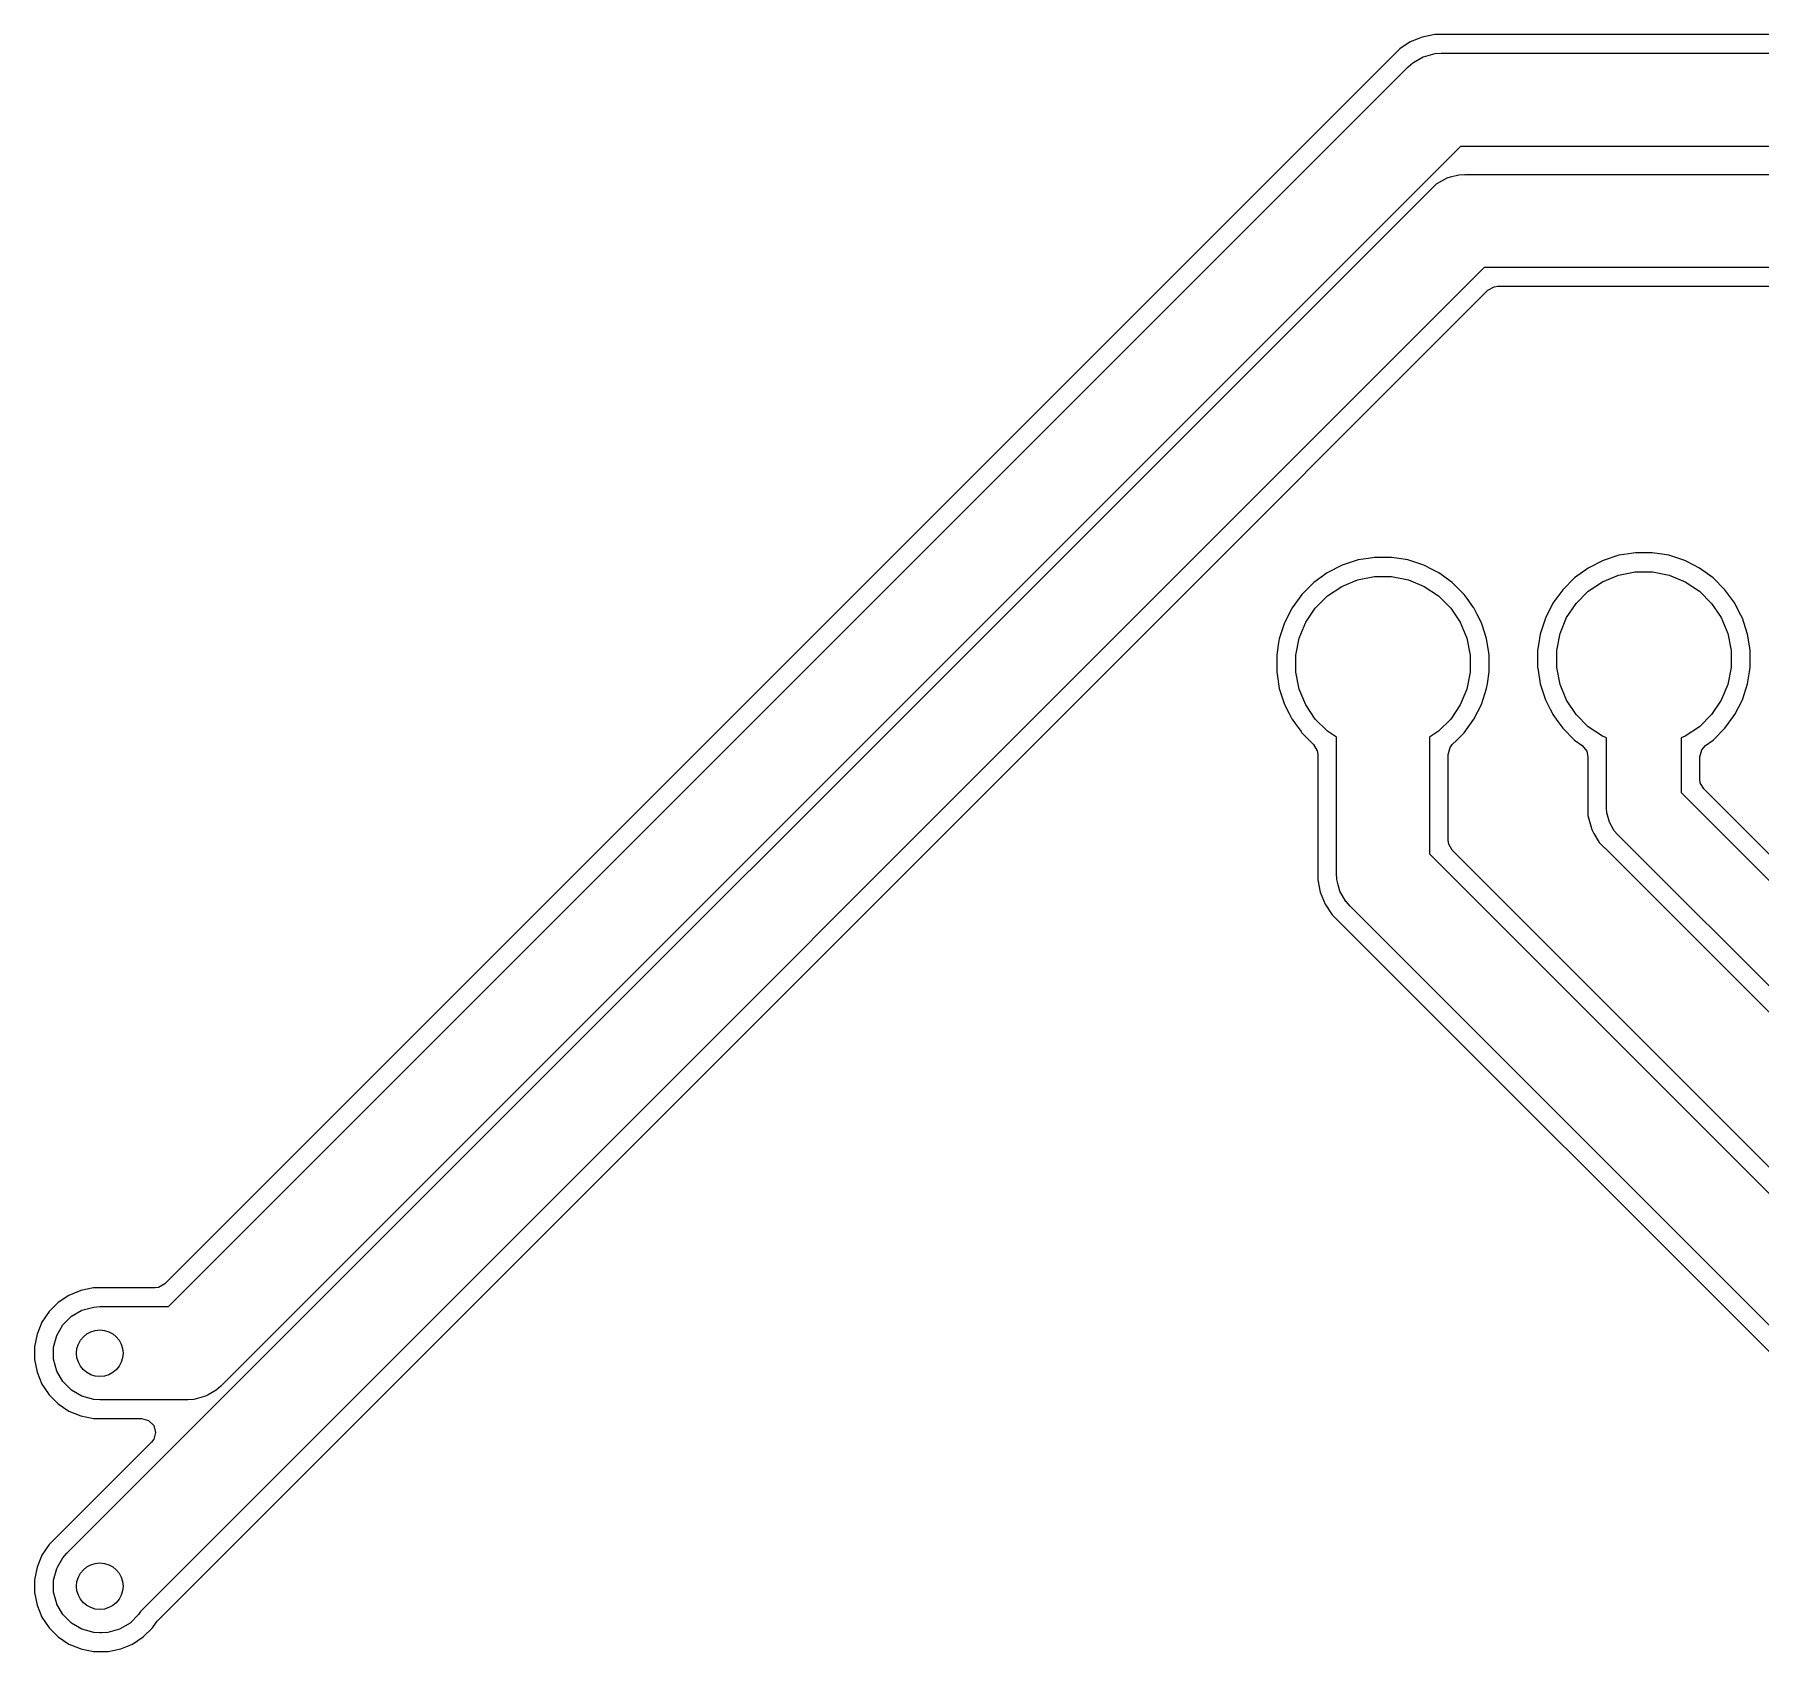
# Model space of a CAD drawing. Header units: inches. Extents: x 2.12 to 6.02, y -5.78 to -1.88.
# Drawn here: x 2.796 to 3.526, y -4.132 to -3.449 of the extents above; entities that cross this region are included whole.
import ezdxf

# ---------------------------------------------------------------- set-up
doc = ezdxf.new("R2010")
doc.units = ezdxf.units.IN
doc.header["$MEASUREMENT"] = 0
doc.layers.add('F.Cu', color=13, linetype='CONTINUOUS', true_color=0xc83434)

msp = doc.modelspace()

# ---------------------------------------------------------------- linework, layer by layer
at = {"layer": 'F.Cu', "linetype": 'CONTINUOUS'}
for p, q in [((3.38801, -3.4488), (3.38405, -3.44959)), ((3.67201, -3.4488), (3.38801, -3.4488)), ((3.37314, -3.45496), (2.85149, -3.97661)), ((3.37329, -3.45486), (3.37314, -3.45496)), ((3.37314, -3.45496), (3.37314, -3.45496)), ((3.37766, -3.45194), (3.37329, -3.45486)), ((3.37329, -3.45486), (3.37329, -3.45486)), ((3.3806, -3.45072), (3.37766, -3.45194)), ((3.37766, -3.45194), (3.37766, -3.45194)), ((3.38268, -3.44986), (3.3806, -3.45072)), ((3.38405, -3.44959), (3.38268, -3.44986)), ((3.38268, -3.44986), (3.38268, -3.44986)), ((3.38405, -3.44959), (3.38405, -3.44959)), ((2.85304, -3.98622), (3.3768, -3.46246)), ((3.3768, -3.46246), (3.37874, -3.46076)), ((3.37874, -3.46076), (3.38319, -3.45819)), ((3.37874, -3.46076), (3.37874, -3.46076)), ((3.38319, -3.45819), (3.3832, -3.45819)), ((3.3832, -3.45819), (3.38815, -3.45686)), ((3.38815, -3.45686), (3.39072, -3.45669)), ((3.38815, -3.45686), (3.38815, -3.45686)), ((3.39072, -3.45669), (3.66929, -3.45669)), ((3.39888, -3.49606), (2.87511, -4.01982)), ((3.6652, -3.49606), (3.39888, -3.49606)), ((2.8101, -4.09041), (3.38687, -3.51364)), ((3.38687, -3.51364), (3.3888, -3.51194)), ((3.3888, -3.51194), (3.39325, -3.50937)), ((3.3888, -3.51194), (3.3888, -3.51194)), ((3.39325, -3.50937), (3.39472, -3.50898)), ((3.39472, -3.50898), (3.39822, -3.50804)), ((3.39822, -3.50804), (3.40079, -3.50787)), ((3.39822, -3.50804), (3.39822, -3.50804)), ((3.40079, -3.50787), (3.66627, -3.50787)), ((3.40894, -3.54724), (2.84117, -4.11501)), ((3.66929, -3.54724), (3.40894, -3.54724)), ((3.25632, -3.71103), (3.41049, -3.55686)), ((3.41049, -3.55686), (3.41312, -3.55534)), ((3.41312, -3.55534), (3.41464, -3.55514)), ((3.41464, -3.55514), (3.67201, -3.55514)), ((3.47284, -3.6677), (3.47005, -3.66814)), ((3.47991, -3.6677), (3.47284, -3.6677)), ((3.48301, -3.66819), (3.47991, -3.6677)), ((3.34891, -3.67295), (3.34261, -3.67616)), ((3.35563, -3.67077), (3.34891, -3.67295)), ((3.35982, -3.67011), (3.35563, -3.67077)), ((3.35563, -3.67077), (3.35563, -3.67077)), ((3.36261, -3.66967), (3.35982, -3.67011)), ((3.36968, -3.66967), (3.36261, -3.66967)), ((3.37278, -3.67016), (3.36968, -3.66967)), ((3.37666, -3.67077), (3.37278, -3.67016)), ((3.38338, -3.67295), (3.37666, -3.67077)), ((3.37666, -3.67077), (3.37666, -3.67077)), ((3.38746, -3.67504), (3.38338, -3.67295)), ((3.38968, -3.67616), (3.38746, -3.67504)), ((3.45284, -3.6742), (3.44713, -3.67835)), ((3.45914, -3.67099), (3.45284, -3.6742)), ((3.45284, -3.6742), (3.45284, -3.6742)), ((3.46586, -3.6688), (3.45914, -3.67099)), ((3.47005, -3.66814), (3.46586, -3.6688)), ((3.46586, -3.6688), (3.46586, -3.6688)), ((3.48689, -3.6688), (3.48301, -3.66819)), ((3.49361, -3.67099), (3.48689, -3.6688)), ((3.48689, -3.6688), (3.48689, -3.6688)), ((3.49748, -3.67295), (3.49361, -3.67099)), ((3.49991, -3.6742), (3.49748, -3.67295)), ((3.50563, -3.67835), (3.49991, -3.6742)), ((3.33689, -3.68032), (3.33189, -3.68532)), ((3.34261, -3.67616), (3.33689, -3.68032)), ((3.33689, -3.68032), (3.33689, -3.68032)), ((3.34261, -3.67616), (3.34261, -3.67616)), ((3.34266, -3.68596), (3.3487, -3.68193)), ((3.3487, -3.68193), (3.3554, -3.67915)), ((3.3554, -3.67915), (3.36251, -3.67774)), ((3.36251, -3.67774), (3.36977, -3.67774)), ((3.36977, -3.67774), (3.37688, -3.67915)), ((3.37688, -3.67915), (3.38359, -3.68193)), ((3.38359, -3.68193), (3.38962, -3.68596)), ((3.39539, -3.68032), (3.38968, -3.67616)), ((3.40039, -3.68532), (3.39539, -3.68032)), ((3.44713, -3.67835), (3.44213, -3.68335)), ((3.44713, -3.67835), (3.44713, -3.67835)), ((3.4529, -3.68399), (3.45893, -3.67996)), ((3.45893, -3.67996), (3.46564, -3.67718)), ((3.46564, -3.67718), (3.47275, -3.67577)), ((3.47275, -3.67577), (3.48001, -3.67577)), ((3.48001, -3.67577), (3.48712, -3.67718)), ((3.48712, -3.67718), (3.49382, -3.67996)), ((3.49382, -3.67996), (3.49986, -3.68399)), ((3.51063, -3.68335), (3.50563, -3.67835)), ((3.33189, -3.68532), (3.32774, -3.69103)), ((3.33189, -3.68532), (3.33189, -3.68532)), ((3.33753, -3.69109), (3.34266, -3.68596)), ((3.38962, -3.68596), (3.39475, -3.69109)), ((3.40168, -3.6871), (3.40039, -3.68532)), ((3.40438, -3.6908), (3.40168, -3.6871)), ((3.43797, -3.68906), (3.43477, -3.69536)), ((3.44213, -3.68335), (3.43797, -3.68906)), ((3.43797, -3.68906), (3.43797, -3.68906)), ((3.44213, -3.68335), (3.44213, -3.68335)), ((3.44374, -3.69515), (3.44777, -3.68912)), ((3.44777, -3.68912), (3.4529, -3.68399)), ((3.49986, -3.68399), (3.50499, -3.68912)), ((3.50499, -3.68912), (3.50902, -3.69515)), ((3.51478, -3.68906), (3.51063, -3.68335)), ((3.51668, -3.6928), (3.51478, -3.68906)), ((3.32774, -3.69103), (3.32453, -3.69733)), ((3.32774, -3.69103), (3.32774, -3.69103)), ((3.3335, -3.69712), (3.33753, -3.69109)), ((3.39475, -3.69109), (3.39878, -3.69712)), ((3.40454, -3.69103), (3.40438, -3.6908)), ((3.40599, -3.69386), (3.40454, -3.69103)), ((3.40775, -3.69733), (3.40599, -3.69386)), ((3.43477, -3.69536), (3.43258, -3.70208)), ((3.44096, -3.70186), (3.44374, -3.69515)), ((3.50902, -3.69515), (3.51179, -3.70186)), ((3.51799, -3.69536), (3.51668, -3.6928)), ((3.52004, -3.70167), (3.51799, -3.69536)), ((3.32235, -3.70405), (3.32193, -3.70665)), ((3.32453, -3.69733), (3.32235, -3.70405)), ((3.32235, -3.70405), (3.32235, -3.70405)), ((3.32931, -3.71094), (3.33073, -3.70382)), ((3.33073, -3.70382), (3.3335, -3.69712)), ((3.39878, -3.69712), (3.40156, -3.70382)), ((3.40156, -3.70382), (3.40297, -3.71094)), ((3.40916, -3.70167), (3.40775, -3.69733)), ((3.40994, -3.70405), (3.40916, -3.70167)), ((3.41073, -3.70906), (3.40994, -3.70405)), ((3.43258, -3.70208), (3.43186, -3.70665)), ((3.43258, -3.70208), (3.43258, -3.70208)), ((3.43955, -3.70897), (3.44096, -3.70186)), ((3.51179, -3.70186), (3.51321, -3.70897)), ((3.52017, -3.70208), (3.52004, -3.70167)), ((3.52097, -3.7071), (3.52017, -3.70208)), ((2.84822, -4.11913), (3.25632, -3.71103)), ((3.32193, -3.70665), (3.32124, -3.71103)), ((3.32124, -3.71103), (3.32124, -3.7181)), ((3.32931, -3.71819), (3.32931, -3.71094)), ((3.40297, -3.71094), (3.40297, -3.71819)), ((3.41104, -3.71103), (3.41073, -3.70906)), ((3.41104, -3.7181), (3.41104, -3.71103)), ((3.43186, -3.70665), (3.43148, -3.70906)), ((3.43148, -3.70906), (3.43148, -3.71613)), ((3.43955, -3.71623), (3.43955, -3.70897)), ((3.51321, -3.70897), (3.51321, -3.71623)), ((3.52128, -3.70906), (3.52097, -3.7071)), ((3.52128, -3.71613), (3.52128, -3.70906)), ((3.32124, -3.7181), (3.32124, -3.71811)), ((3.32124, -3.71811), (3.32235, -3.72508)), ((3.33073, -3.72531), (3.32931, -3.71819)), ((3.40297, -3.71819), (3.40156, -3.72531)), ((3.41025, -3.72311), (3.41104, -3.7181)), ((3.43148, -3.71613), (3.43167, -3.71734)), ((3.43167, -3.71734), (3.43258, -3.72311)), ((3.44096, -3.72334), (3.43955, -3.71623)), ((3.51321, -3.71623), (3.51179, -3.72334)), ((3.52017, -3.72311), (3.52097, -3.71811)), ((3.52097, -3.71811), (3.52128, -3.71613)), ((3.32235, -3.72508), (3.32453, -3.7318)), ((3.3335, -3.73201), (3.33073, -3.72531)), ((3.40156, -3.72531), (3.39878, -3.73201)), ((3.40775, -3.7318), (3.40994, -3.72508)), ((3.40994, -3.72508), (3.41025, -3.72311)), ((3.40994, -3.72508), (3.40994, -3.72508)), ((3.43258, -3.72311), (3.43477, -3.72983)), ((3.44374, -3.73004), (3.44096, -3.72334)), ((3.51179, -3.72334), (3.50902, -3.73004)), ((3.51799, -3.72983), (3.52017, -3.72311)), ((3.52017, -3.72311), (3.52017, -3.72311)), ((3.32453, -3.7318), (3.32649, -3.73565)), ((3.33753, -3.73804), (3.3335, -3.73201)), ((3.39878, -3.73201), (3.39475, -3.73804)), ((3.40454, -3.7381), (3.40775, -3.7318)), ((3.43477, -3.72983), (3.43677, -3.73377)), ((3.44777, -3.73608), (3.44374, -3.73004)), ((3.50902, -3.73004), (3.50499, -3.73608)), ((3.51478, -3.73613), (3.51799, -3.72983)), ((3.32649, -3.73565), (3.32762, -3.73786)), ((3.32762, -3.73786), (3.32774, -3.7381)), ((3.32774, -3.7381), (3.32774, -3.7381)), ((3.32774, -3.7381), (3.32903, -3.73988)), ((3.32903, -3.73988), (3.33151, -3.7433)), ((3.34266, -3.74317), (3.33753, -3.73804)), ((3.39475, -3.73804), (3.38962, -3.74317)), ((3.40039, -3.74382), (3.40454, -3.7381)), ((3.43677, -3.73377), (3.43773, -3.73565)), ((3.43773, -3.73565), (3.43797, -3.73613)), ((3.43797, -3.73613), (3.43797, -3.73613)), ((3.43797, -3.73613), (3.44005, -3.73899)), ((3.44005, -3.73899), (3.44213, -3.74185)), ((3.4529, -3.74121), (3.44777, -3.73608)), ((3.50499, -3.73608), (3.49986, -3.74121)), ((3.51063, -3.74185), (3.51478, -3.73613)), ((3.33151, -3.7433), (3.33189, -3.74382)), ((3.33189, -3.74382), (3.33189, -3.74382)), ((3.33189, -3.74382), (3.33684, -3.74877)), ((3.34646, -3.74571), (3.34266, -3.74317)), ((3.34646, -3.80315), (3.34646, -3.74571)), ((3.38962, -3.74317), (3.38583, -3.74571)), ((3.38583, -3.74571), (3.38583, -3.795)), ((3.39544, -3.74877), (3.39736, -3.74685)), ((3.39736, -3.74685), (3.40039, -3.74382)), ((3.44213, -3.74185), (3.44713, -3.74685)), ((3.44713, -3.74685), (3.45032, -3.74917)), ((3.45893, -3.74524), (3.4529, -3.74121)), ((3.46063, -3.74594), (3.45893, -3.74524)), ((3.46063, -3.77559), (3.46063, -3.74594)), ((3.49382, -3.74524), (3.49213, -3.74594)), ((3.49213, -3.74594), (3.49213, -3.76907)), ((3.49986, -3.74121), (3.49382, -3.74524)), ((3.50244, -3.74917), (3.50563, -3.74685)), ((3.50563, -3.74685), (3.51063, -3.74185)), ((3.33684, -3.74877), (3.33836, -3.7514)), ((3.33836, -3.7514), (3.33856, -3.75292)), ((3.33856, -3.75292), (3.33856, -3.80587)), ((3.39372, -3.75292), (3.39451, -3.74999)), ((3.39372, -3.7893), (3.39372, -3.75292)), ((3.39451, -3.74999), (3.39544, -3.74877)), ((3.45032, -3.74917), (3.45223, -3.75153)), ((3.45223, -3.75153), (3.45274, -3.75391)), ((3.45274, -3.75391), (3.45274, -3.77212)), ((3.50002, -3.75391), (3.50081, -3.75098)), ((3.50002, -3.76337), (3.50002, -3.75391)), ((3.50081, -3.75098), (3.50244, -3.74917)), ((3.49213, -3.76907), (3.71125, -3.98819)), ((3.50022, -3.76489), (3.50002, -3.76337)), ((3.50174, -3.76752), (3.50022, -3.76489)), ((3.7128, -3.97858), (3.50174, -3.76752)), ((3.45274, -3.77212), (3.45274, -3.77212)), ((3.45274, -3.77212), (3.45274, -3.7787)), ((3.46076, -3.77765), (3.46063, -3.77559)), ((3.45274, -3.7787), (3.45435, -3.78472)), ((3.46183, -3.78162), (3.46076, -3.77765)), ((3.46388, -3.78518), (3.46183, -3.78162)), ((3.39392, -3.79081), (3.39372, -3.7893)), ((3.39544, -3.79344), (3.39392, -3.79081)), ((3.45435, -3.78472), (3.45526, -3.78629)), ((3.45526, -3.78629), (3.45526, -3.78629)), ((3.45526, -3.78629), (3.45746, -3.79011)), ((3.45746, -3.79011), (3.4622, -3.79484)), ((3.46524, -3.78673), (3.46388, -3.78518)), ((3.69359, -4.01507), (3.46524, -3.78673)), ((3.38583, -3.795), (3.6617, -4.07087)), ((3.66325, -4.06125), (3.39544, -3.79344)), ((3.4622, -3.79484), (3.4622, -3.79484)), ((3.4622, -3.79484), (3.69021, -4.02286)), ((3.33856, -3.80587), (3.33962, -3.81119)), ((3.34663, -3.80572), (3.34646, -3.80315)), ((3.34726, -3.80809), (3.34663, -3.80572)), ((3.34663, -3.80572), (3.34663, -3.80572)), ((3.33962, -3.81119), (3.33962, -3.81119)), ((3.33962, -3.81119), (3.3417, -3.81621)), ((3.34796, -3.81068), (3.34726, -3.80809)), ((3.35052, -3.81513), (3.34796, -3.81068)), ((3.3417, -3.81621), (3.3417, -3.81621)), ((3.3417, -3.81621), (3.3417, -3.81621)), ((3.3417, -3.81621), (3.34472, -3.82073)), ((3.34472, -3.82073), (3.63596, -4.11197)), ((3.35053, -3.81513), (3.35052, -3.81513)), ((3.35222, -3.81707), (3.35053, -3.81513)), ((3.63962, -4.10447), (3.35222, -3.81707)), ((2.81597, -3.97939), (2.81095, -3.98147)), ((2.8213, -3.97833), (2.81597, -3.97939)), ((2.81597, -3.97939), (2.81597, -3.97939)), ((2.84734, -3.97833), (2.8213, -3.97833)), ((2.84886, -3.97813), (2.84734, -3.97833)), ((2.85149, -3.97661), (2.84886, -3.97813)), ((2.80259, -3.98833), (2.79958, -3.99284)), ((2.80644, -3.98448), (2.80259, -3.98832)), ((2.80259, -3.98832), (2.80259, -3.98833)), ((2.81095, -3.98147), (2.80644, -3.98448)), ((2.80644, -3.98448), (2.80644, -3.98448)), ((2.81095, -3.98147), (2.81095, -3.98147)), ((2.81203, -3.99029), (2.81648, -3.98772)), ((2.81648, -3.98772), (2.82145, -3.98639)), ((2.82145, -3.98639), (2.82402, -3.98622)), ((2.82402, -3.98622), (2.85304, -3.98622)), ((2.79958, -3.99284), (2.7975, -3.99786)), ((2.79958, -3.99284), (2.79958, -3.99284)), ((2.80583, -3.99837), (2.8084, -3.99392)), ((2.8084, -3.99392), (2.81203, -3.99029)), ((2.7975, -3.99786), (2.79644, -4.00319)), ((2.79644, -4.00319), (2.79644, -4.00862)), ((2.7975, -3.99786), (2.7975, -3.99786)), ((2.8045, -4.00334), (2.80583, -3.99837)), ((2.79644, -4.00862), (2.7975, -4.01395)), ((2.8045, -4.00847), (2.8045, -4.00334)), ((2.80583, -4.01344), (2.8045, -4.00847)), ((2.7975, -4.01395), (2.7975, -4.01395)), ((2.7975, -4.01395), (2.79958, -4.01897)), ((2.8084, -4.01789), (2.80583, -4.01344)), ((2.79958, -4.01897), (2.79958, -4.01897)), ((2.79958, -4.01897), (2.80235, -4.02313)), ((2.80235, -4.02313), (2.80259, -4.02349)), ((2.80259, -4.02349), (2.80644, -4.02733)), ((2.81203, -4.02152), (2.8084, -4.01789)), ((2.81648, -4.02409), (2.81203, -4.02152)), ((2.82145, -4.02542), (2.81648, -4.02409)), ((2.86873, -4.02409), (2.86376, -4.02542)), ((2.86978, -4.02349), (2.86873, -4.02409)), ((2.87318, -4.02152), (2.86978, -4.02349)), ((2.87511, -4.01982), (2.87318, -4.02152)), ((2.87318, -4.02152), (2.87318, -4.02152)), ((2.80644, -4.02733), (2.80644, -4.02733)), ((2.80644, -4.02733), (2.81095, -4.03035)), ((2.81095, -4.03035), (2.81095, -4.03035)), ((2.81095, -4.03035), (2.81095, -4.03035)), ((2.81095, -4.03035), (2.81597, -4.03242)), ((2.81597, -4.03242), (2.8213, -4.03348)), ((2.82402, -4.02559), (2.82145, -4.02542)), ((2.8612, -4.02559), (2.82402, -4.02559)), ((2.86376, -4.02542), (2.8612, -4.02559)), ((2.86376, -4.02542), (2.86376, -4.02542)), ((2.8213, -4.03348), (2.82673, -4.03348)), ((2.82673, -4.03348), (2.8417, -4.03348)), ((2.8417, -4.03348), (2.84463, -4.03427)), ((2.84463, -4.03427), (2.84678, -4.03642)), ((2.84678, -4.03642), (2.84756, -4.03935)), ((2.84756, -4.03935), (2.84678, -4.04228)), ((2.84585, -4.0435), (2.80259, -4.08675)), ((2.84678, -4.04228), (2.84585, -4.0435)), ((2.80259, -4.08675), (2.79958, -4.09127)), ((2.80259, -4.08675), (2.80259, -4.08675)), ((2.8084, -4.09235), (2.8101, -4.09041)), ((2.7975, -4.09629), (2.79644, -4.10161)), ((2.79958, -4.09127), (2.7975, -4.09629)), ((2.7975, -4.09629), (2.7975, -4.09629)), ((2.79958, -4.09127), (2.79958, -4.09127)), ((2.8045, -4.10176), (2.80583, -4.0968)), ((2.80583, -4.0968), (2.80611, -4.09631)), ((2.80611, -4.09631), (2.8084, -4.09235)), ((2.8084, -4.09235), (2.8084, -4.09235)), ((2.79644, -4.10161), (2.79644, -4.10705)), ((2.8045, -4.1069), (2.8045, -4.10176)), ((2.79644, -4.10705), (2.7975, -4.11238)), ((2.7975, -4.11238), (2.7975, -4.11238)), ((2.7975, -4.11238), (2.79958, -4.11739)), ((2.80581, -4.1118), (2.8045, -4.1069)), ((2.80583, -4.11186), (2.80581, -4.1118)), ((2.8084, -4.11631), (2.80583, -4.11186)), ((2.79958, -4.11739), (2.79958, -4.11739)), ((2.79958, -4.11739), (2.79958, -4.11739)), ((2.79958, -4.11739), (2.80259, -4.12191)), ((2.81203, -4.11995), (2.8084, -4.11631)), ((2.81648, -4.12252), (2.81203, -4.11995)), ((2.83679, -4.11995), (2.83234, -4.12252)), ((2.84042, -4.11631), (2.83679, -4.11995)), ((2.84117, -4.11501), (2.84042, -4.11631)), ((2.84749, -4.12002), (2.84822, -4.11913)), ((2.80259, -4.12191), (2.80644, -4.12575)), ((2.80644, -4.12575), (2.81095, -4.12877)), ((2.82145, -4.12385), (2.81648, -4.12252)), ((2.82402, -4.12402), (2.82145, -4.12385)), ((2.82145, -4.12385), (2.82145, -4.12385)), ((2.8248, -4.12402), (2.82402, -4.12402)), ((2.82737, -4.12385), (2.8248, -4.12402)), ((2.83234, -4.12252), (2.82737, -4.12385)), ((2.83787, -4.12877), (2.84238, -4.12575)), ((2.84238, -4.12575), (2.84622, -4.12191)), ((2.84622, -4.12191), (2.84749, -4.12002)), ((2.81095, -4.12877), (2.81095, -4.12877)), ((2.81095, -4.12877), (2.81095, -4.12877)), ((2.81095, -4.12877), (2.81497, -4.13043)), ((2.81497, -4.13043), (2.81597, -4.13085)), ((2.81597, -4.13085), (2.8213, -4.13191)), ((2.8213, -4.13191), (2.8213, -4.13191)), ((2.8213, -4.13191), (2.8213, -4.13191)), ((2.8213, -4.13191), (2.82752, -4.13191)), ((2.82752, -4.13191), (2.83285, -4.13085)), ((2.83285, -4.13085), (2.83787, -4.12877))]:
    msp.add_line(p, q, dxfattribs=at)
at = {"layer": 'F.Cu'}
for centre in [(2.82402, -4.00591), (2.82402, -4.10433)]:
    msp.add_circle(centre, 0.00984, dxfattribs=at)

doc.saveas('drawing.dxf')
